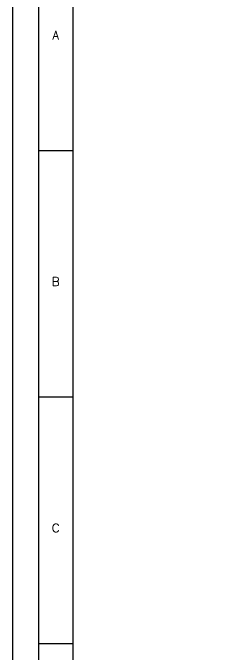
# Model space of a CAD drawing. Header units: millimetres. Extents: x 2659630 to 6742168, y -2425387 to -732288.
# Drawn here: x 3338401 to 3344922, y -1195539 to -1176228 of the extents above; entities that cross this region are included whole.
import ezdxf
from ezdxf.enums import TextEntityAlignment as Align

# ---------------------------------------------------------------- set-up
doc = ezdxf.new("R2010")
doc.units = ezdxf.units.MM
doc.layers.add('PNA', color=8, linetype='Continuous')
doc.styles.add('ROMANS', font='r.shx', dxfattribs={"width": 0.7})

# ---------------------------------------------------------------- blocks, each defined once
blk = doc.blocks.new('A1_SHEET.')
at = {"flags": 128}
blk.add_lwpolyline([(0, 0), (0, 594), (841, 594), (841, 0)], close=True, dxfattribs=at)
at = {"layer": 'PNA'}
for p, q in [((7.5, 513.45), (17.5, 513.45)), ((7.5, 441.7), (17.5, 441.7)), ((7.5, 369.95), (17.5, 369.95))]:
    blk.add_line(p, q, dxfattribs=at)
at = {"layer": 'PNA', "color": 1}
for points in [[(7.5, 6.2), (833.5, 6.2), (833.5, 587.8), (7.5, 587.8)], [(17.5, 11.2), (828.5, 11.2), (828.5, 582.8), (17.5, 582.8)]]:
    blk.add_lwpolyline(points, close=True, dxfattribs=at)
at = {"layer": 'PNA', "style": 'ROMANS'}
for s, p in [('A', (12.5, 547.05)), ('B', (12.5, 475.3)), ('C', (12.5, 403.55))]:
    blk.add_text(s, height=2.5, dxfattribs=at).set_placement(p, align=Align.MIDDLE)

msp = doc.modelspace()

# ---------------------------------------------------------------- block references
at = {"xscale": 103.4096789536267, "yscale": 103.4096789536267, "zscale": 103.4096789536267}
msp.add_blockref('A1_SHEET.', (3338401.132, -1233470.769), dxfattribs=at)

doc.saveas('drawing.dxf')
